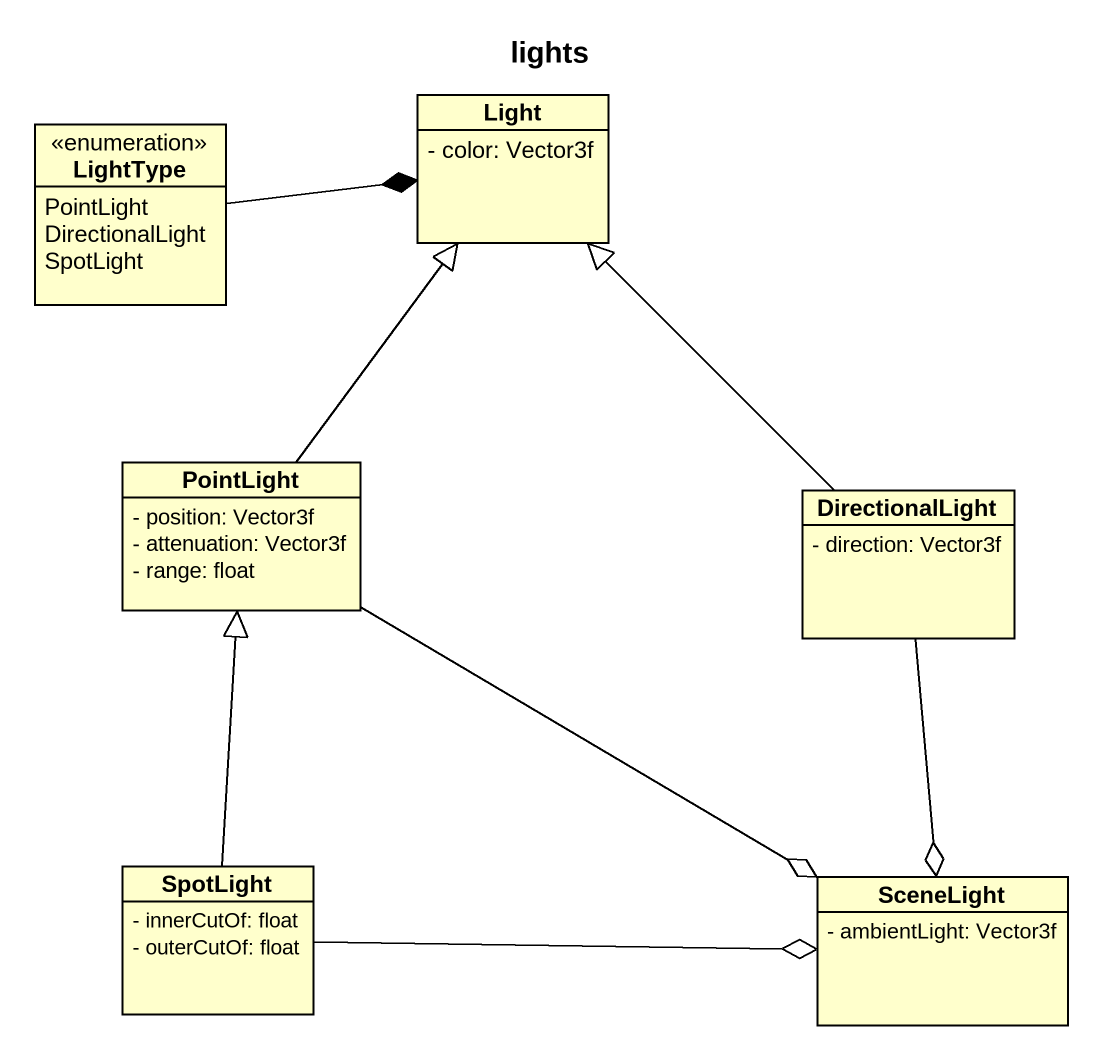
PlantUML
@startuml
title lights
hide circle
hide empty members
skinparam classAttributeIconSize 0
enum LightType {
  PointLight
  DirectionalLight
  SpotLight
}
class Light {
  - color: Vector3f
}
class PointLight {
  - position: Vector3f
  - attenuation: Vector3f
  - range: float
}
class DirectionalLight {
  - direction: Vector3f
}
class SpotLight {
  - innerCutOf: float
  - outerCutOf: float
}
class SceneLight {
  - ambientLight: Vector3f
}
LightType -right-* Light
PointLight -up-|> Light
PointLight -right-o SceneLight
DirectionalLight -up-|> Light
DirectionalLight --o SceneLight
SpotLight -up-|> PointLight
SpotLight -right-o SceneLight
@enduml
